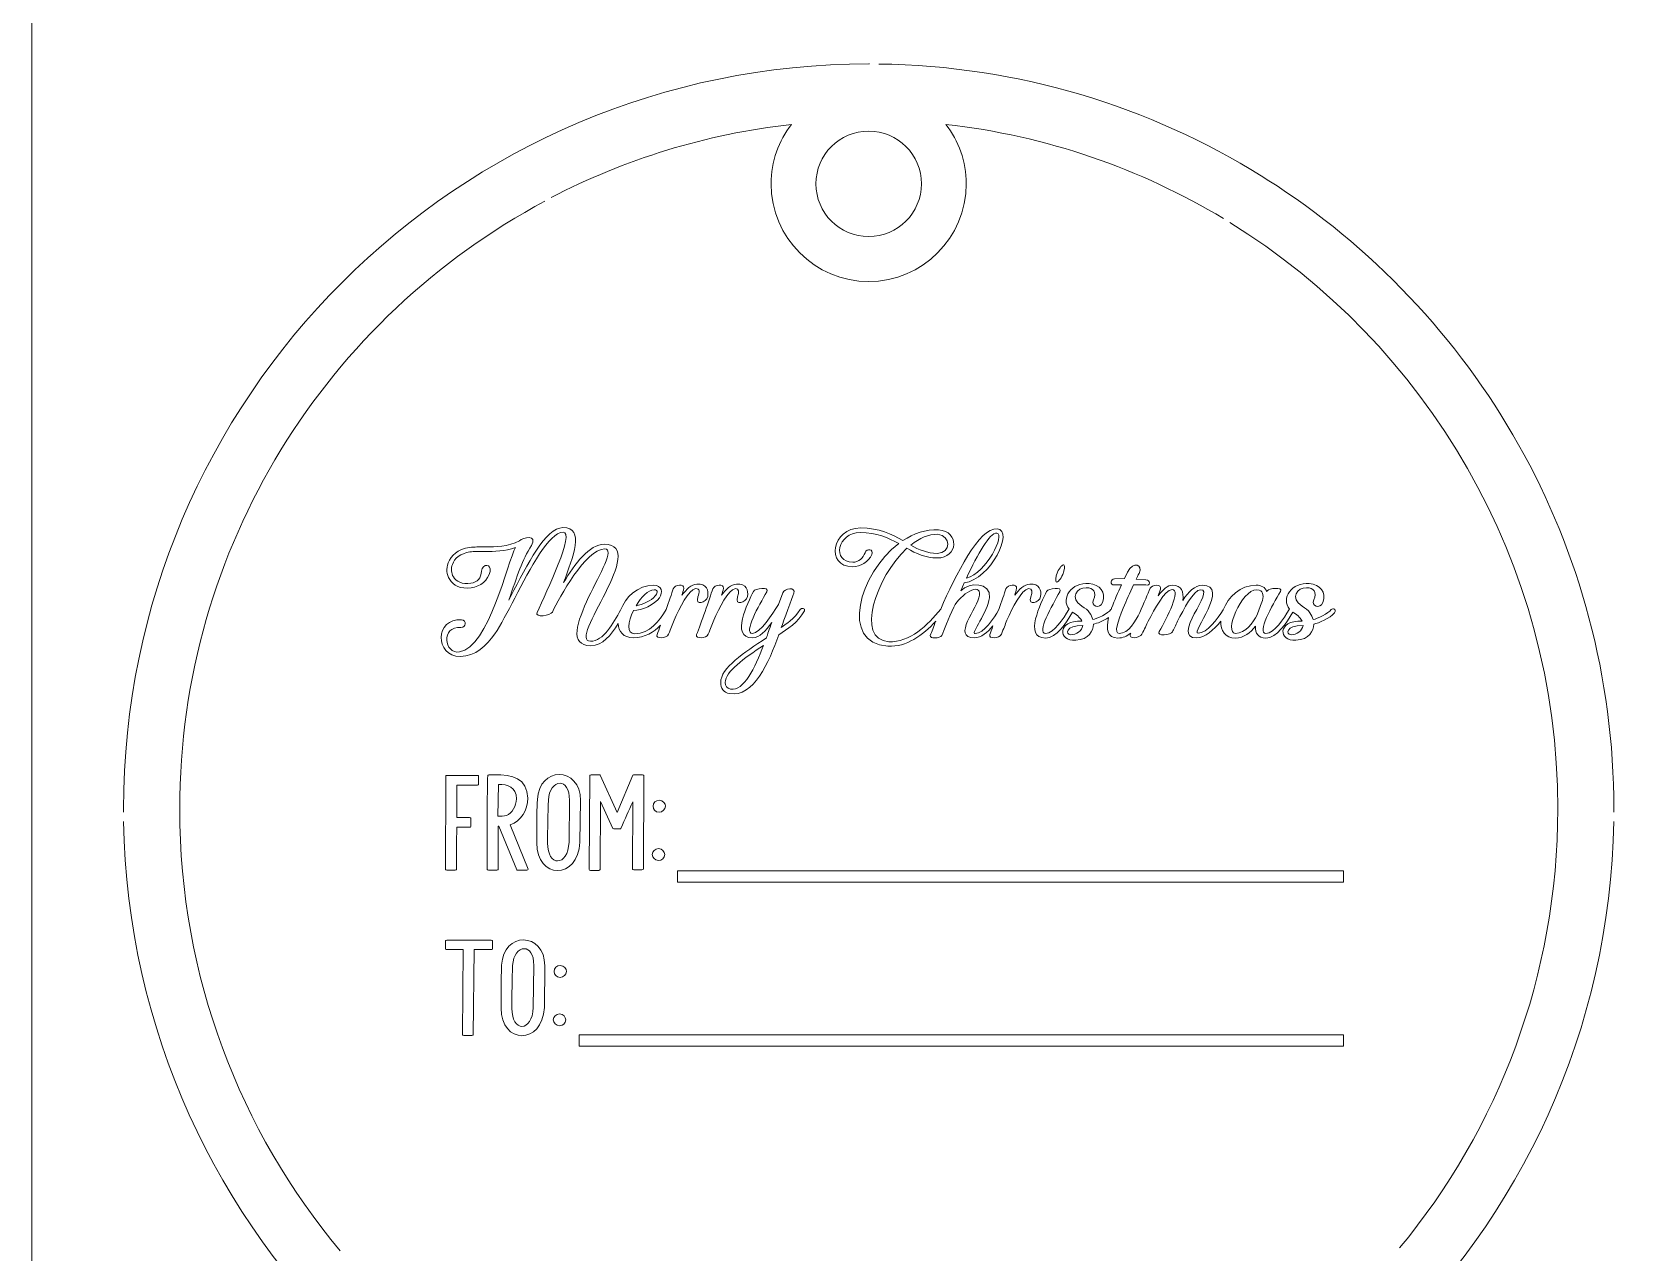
# Model space of a CAD drawing. Header units: inches. Extents: x -795 to -643, y 136 to 339.
# Drawn here: x -794.9 to -694.3, y 178.6 to 255.4 of the extents above; entities that cross this region are included whole.
import ezdxf

# ---------------------------------------------------------------- set-up
doc = ezdxf.new("R2010")
doc.units = ezdxf.units.IN
doc.header["$MEASUREMENT"] = 0
doc.layers.add('_U+0421_U+043B_U+043E_U+0439 1', color=7, linetype='Continuous')

# ---------------------------------------------------------------- blocks, each defined once
blk = doc.blocks.new('block 2')
at = {"layer": '_U+0421_U+043B_U+043E_U+0439 1', "color": 7, "lineweight": 5, "true_color": 0xffffff}
for points, knots in [([(-753.05, 220.63), (-753.4, 220.61), (-753.72, 220.31), (-753.99, 219.93), (-753.96, 220.07), (-753.9, 220.21), (-753.88, 220.37), (-753.82, 220.66), (-754.45, 220.62), (-754.55, 220.33), (-754.64, 220.04), (-754.81, 219.54), (-754.99, 219.03), (-755.39, 218.33), (-756.04, 217.51), (-756.95, 217.51), (-757.51, 217.51), (-757.4, 218.26), (-757.04, 218.98), (-756.55, 218.94), (-755.69, 219.37), (-755.41, 219.77), (-755.17, 220.12), (-755.24, 220.57), (-755.78, 220.57), (-756.78, 220.57), (-757.54, 219.8), (-757.86, 219), (-758.31, 218.16), (-758.95, 217.04), (-759.74, 217.04), (-761.27, 217.04), (-756.03, 223.14), (-758.87, 223.14), (-759.81, 223.14), (-760.76, 221.91), (-761.44, 220.73), (-760.85, 222.36), (-760.07, 224.19), (-761.48, 224.19), (-762.56, 224.19), (-763.73, 221.87), (-764.76, 219.88), (-764.76, 219.88), (-764.89, 219.63), (-764.89, 219.63), (-764.35, 221.2), (-764.04, 222.15), (-763.47, 223.06), (-763.05, 223.75), (-763.99, 223.61), (-764.22, 223.36), (-764.95, 222.98), (-765.7, 222.98), (-766.39, 222.98), (-766.74, 222.98), (-767.06, 222.98), (-767.36, 222.94), (-768.1, 222.84), (-768.54, 222.43), (-768.7, 221.97), (-768.77, 221.79), (-768.79, 221.61), (-768.78, 221.43), (-768.77, 221.26), (-768.71, 221.08), (-768.61, 220.93), (-768.39, 220.56), (-767.93, 220.31), (-767.26, 220.4), (-766.68, 220.49), (-766.18, 220.88), (-766.07, 221.43), (-765.97, 221.9), (-766.54, 221.98), (-766.6, 221.44), (-766.64, 221.04), (-766.86, 220.74), (-767.28, 220.69), (-767.83, 220.61), (-768.2, 220.8), (-768.38, 221.09), (-768.45, 221.2), (-768.48, 221.34), (-768.5, 221.47), (-768.51, 221.61), (-768.49, 221.75), (-768.44, 221.88), (-768.31, 222.24), (-767.94, 222.57), (-767.34, 222.66), (-767.06, 222.7), (-766.74, 222.69), (-766.41, 222.69), (-765.79, 222.69), (-765.13, 222.69), (-764.47, 222.94), (-764.95, 222.05), (-766.16, 216.65), (-767.99, 216.37), (-768.96, 216.21), (-769.2, 218), (-767.9, 217.91), (-767.57, 217.9), (-767.51, 218.37), (-767.87, 218.39), (-769.52, 218.52), (-769.59, 216.08), (-767.94, 216.08), (-766.99, 216.08), (-766.28, 216.78), (-765.77, 217.51), (-765.4, 218.05), (-764.97, 218.87), (-764.52, 219.76), (-763.52, 221.66), (-762.37, 223.87), (-761.47, 223.91), (-760.72, 223.94), (-762.49, 220.18), (-763.11, 218.85), (-763.28, 218.49), (-762.25, 218.65), (-762.14, 218.88), (-761.71, 219.77), (-760.06, 222.85), (-758.85, 222.85), (-757.59, 222.85), (-762.52, 216.76), (-759.73, 216.76), (-758.99, 216.76), (-758.45, 217.42), (-758.01, 218.15), (-757.98, 217.65), (-757.69, 217.26), (-757.05, 217.26), (-756.32, 217.26), (-755.76, 217.6), (-755.34, 218.06), (-755.42, 217.83), (-755.5, 217.62), (-755.56, 217.46), (-755.67, 217.18), (-754.96, 217.2), (-754.84, 217.48), (-754.69, 217.84), (-754.59, 218.09), (-754.49, 218.37), (-754.13, 219.12), (-753.58, 220.31), (-753.13, 220.35), (-752.87, 220.37), (-752.87, 220.14), (-752.99, 219.83), (-753.19, 219.23), (-752.45, 219.46), (-752.37, 219.86), (-752.3, 220.24), (-752.43, 220.67), (-753.05, 220.63)], [0, 0, 0, 0, 1, 1, 1, 2, 2, 2, 3, 3, 3, 4, 4, 4, 5, 5, 5, 6, 6, 6, 7, 7, 7, 8, 8, 8, 9, 9, 9, 10, 10, 10, 11, 11, 11, 12, 12, 12, 13, 13, 13, 14, 14, 14, 15, 15, 15, 16, 16, 16, 17, 17, 17, 18, 18, 18, 19, 19, 19, 20, 20, 20, 21, 21, 21, 22, 22, 22, 23, 23, 23, 24, 24, 24, 25, 25, 25, 26, 26, 26, 27, 27, 27, 28, 28, 28, 29, 29, 29, 30, 30, 30, 31, 31, 31, 32, 32, 32, 33, 33, 33, 34, 34, 34, 35, 35, 35, 36, 36, 36, 37, 37, 37, 38, 38, 38, 39, 39, 39, 40, 40, 40, 41, 41, 41, 42, 42, 42, 43, 43, 43, 44, 44, 44, 45, 45, 45, 46, 46, 46, 47, 47, 47, 48, 48, 48, 49, 49, 49, 50, 50, 50, 51, 51, 51, 52, 52, 52, 53, 53, 53, 53]), ([(-755.75, 220.28), (-755.44, 220.28), (-755.56, 220.02), (-755.68, 219.89), (-755.91, 219.59), (-756.5, 219.33), (-756.88, 219.27), (-756.55, 219.82), (-756.1, 220.28), (-755.75, 220.28)], [0, 0, 0, 0, 1, 1, 1, 2, 2, 2, 3, 3, 3, 3])]:
    blk.add_open_spline(points, degree=3, knots=knots, dxfattribs=at)
blk = doc.blocks.new('block 3')
at = {"layer": '_U+0421_U+043B_U+043E_U+0439 1', "color": 7, "lineweight": 5, "true_color": 0xffffff}
for points, knots in [([(-746.56, 219.03), (-746.91, 218.45), (-747.46, 218.12), (-747.74, 217.91), (-747.61, 218.3), (-747.04, 219.79), (-746.95, 220.06), (-746.8, 220.49), (-747.56, 220.36), (-747.65, 220.09), (-747.65, 220.09), (-747.92, 219.36), (-747.92, 219.36), (-748.31, 218.73), (-749.06, 217.53), (-749.56, 217.53), (-750.14, 217.53), (-749.15, 219.3), (-748.66, 220.15), (-748.45, 220.51), (-749.4, 220.36), (-749.49, 220.18), (-749.84, 219.46), (-750.96, 217.26), (-749.56, 217.26), (-749.08, 217.26), (-748.74, 217.69), (-748.34, 218.21), (-748.49, 217.81), (-748.61, 217.46), (-748.68, 217.25), (-750.09, 216.31), (-751.56, 215.38), (-751.55, 214.43), (-751.55, 214.1), (-751.39, 213.8), (-750.98, 213.74), (-749.49, 213.5), (-748.51, 215.7), (-747.9, 217.44), (-747.37, 217.81), (-746.69, 218.21), (-746.28, 218.96), (-746.21, 219.1), (-746.46, 219.18), (-746.56, 219.03)], [0, 0, 0, 0, 1, 1, 1, 2, 2, 2, 3, 3, 3, 4, 4, 4, 5, 5, 5, 6, 6, 6, 7, 7, 7, 8, 8, 8, 9, 9, 9, 10, 10, 10, 11, 11, 11, 12, 12, 12, 13, 13, 13, 14, 14, 14, 15, 15, 15, 15]), ([(-750.93, 214.03), (-751.18, 214.06), (-751.27, 214.24), (-751.27, 214.44), (-751.27, 215.14), (-750.09, 215.95), (-748.86, 216.78), (-749.39, 215.36), (-750.11, 213.89), (-750.93, 214.03)], [0, 0, 0, 0, 1, 1, 1, 2, 2, 2, 3, 3, 3, 3])]:
    blk.add_open_spline(points, degree=3, knots=knots, dxfattribs=at)
blk = doc.blocks.new('block 4')
at = {"layer": '_U+0421_U+043B_U+043E_U+0439 1', "color": 7, "lineweight": 5, "true_color": 0xffffff}
for points, knots in [([(-732.1, 220.63), (-732.45, 220.61), (-732.77, 220.31), (-733.05, 219.93), (-733.01, 220.07), (-732.96, 220.21), (-732.93, 220.37), (-732.87, 220.66), (-733.51, 220.62), (-733.6, 220.33), (-733.7, 220.04), (-733.87, 219.54), (-734.05, 219.03), (-734.34, 218.5), (-734.98, 217.52), (-735.54, 217.52), (-735.84, 217.52), (-734.74, 218.87), (-734.64, 219.77), (-734.53, 220.77), (-735.92, 220.78), (-736.44, 220.21), (-736.44, 220.21), (-736.22, 220.71), (-736.22, 220.71), (-734.58, 220.93), (-733.05, 224.02), (-734.16, 224.12), (-735.26, 224.22), (-736.79, 221.19), (-737.7, 219.06), (-737.7, 219.06), (-737.7, 219.06), (-737.7, 219.06), (-738.53, 218.06), (-739.66, 216.94), (-740.98, 217.01), (-743.1, 217.14), (-741.78, 221.09), (-739.83, 222.89), (-739.25, 222.56), (-738.68, 222.28), (-737.93, 222.28), (-736.6, 222.28), (-736.5, 223.96), (-737.85, 224.05), (-738.64, 224.1), (-739.4, 223.83), (-740.09, 223.37), (-740.8, 223.77), (-741.58, 224.17), (-742.76, 224.17), (-744.55, 224.17), (-745, 221.73), (-743.24, 221.73), (-742.77, 221.73), (-742.24, 222.04), (-742.04, 222.5), (-741.91, 222.83), (-742.35, 222.93), (-742.47, 222.61), (-742.59, 222.28), (-742.88, 222.01), (-743.23, 222.01), (-744.58, 222.01), (-744.21, 223.88), (-742.78, 223.88), (-741.73, 223.88), (-741, 223.55), (-740.35, 223.19), (-742.84, 221.28), (-744.07, 216.92), (-741.03, 216.73), (-739.86, 216.66), (-738.84, 217.42), (-738.02, 218.3), (-738.16, 217.94), (-738.28, 217.63), (-738.36, 217.41), (-738.45, 217.16), (-737.72, 217.23), (-737.64, 217.4), (-737.49, 217.75), (-737.22, 218.43), (-736.89, 219.19), (-736.45, 220.01), (-735.17, 220.81), (-735.27, 219.93), (-735.37, 219.13), (-737.05, 217.26), (-735.58, 217.26), (-735.16, 217.26), (-734.75, 217.6), (-734.42, 218), (-734.49, 217.79), (-734.56, 217.6), (-734.62, 217.46), (-734.72, 217.18), (-734.01, 217.2), (-733.89, 217.48), (-733.74, 217.84), (-733.65, 218.09), (-733.54, 218.37), (-733.19, 219.12), (-732.63, 220.31), (-732.18, 220.35), (-731.93, 220.37), (-731.93, 220.14), (-732.04, 219.83), (-732.24, 219.23), (-731.5, 219.46), (-731.42, 219.86), (-731.35, 220.24), (-731.48, 220.67), (-732.1, 220.63)], [0, 0, 0, 0, 1, 1, 1, 2, 2, 2, 3, 3, 3, 4, 4, 4, 5, 5, 5, 6, 6, 6, 7, 7, 7, 8, 8, 8, 9, 9, 9, 10, 10, 10, 11, 11, 11, 12, 12, 12, 13, 13, 13, 14, 14, 14, 15, 15, 15, 16, 16, 16, 17, 17, 17, 18, 18, 18, 19, 19, 19, 20, 20, 20, 21, 21, 21, 22, 22, 22, 23, 23, 23, 24, 24, 24, 25, 25, 25, 26, 26, 26, 27, 27, 27, 28, 28, 28, 29, 29, 29, 30, 30, 30, 31, 31, 31, 32, 32, 32, 33, 33, 33, 34, 34, 34, 35, 35, 35, 36, 36, 36, 37, 37, 37, 38, 38, 38, 38]), ([(-737.9, 223.77), (-737.04, 223.71), (-737.06, 222.57), (-737.92, 222.57), (-738.56, 222.57), (-739.07, 222.8), (-739.59, 223.09), (-739.04, 223.53), (-738.46, 223.8), (-737.9, 223.77)], [0, 0, 0, 0, 1, 1, 1, 2, 2, 2, 3, 3, 3, 3]), ([(-734.18, 223.84), (-733.61, 223.79), (-734.85, 221.32), (-736.08, 221.02), (-735.38, 222.52), (-734.62, 223.88), (-734.18, 223.84)], [0, 0, 0, 0, 1, 1, 1, 2, 2, 2, 2])]:
    blk.add_open_spline(points, degree=3, knots=knots, dxfattribs=at)
blk = doc.blocks.new('block 5')
at = {"layer": '_U+0421_U+043B_U+043E_U+0439 1', "color": 7, "lineweight": 5, "true_color": 0xffffff}
for points, knots in [([(-713.13, 219.03), (-713.3, 218.8), (-714.02, 218.44), (-714.26, 218.4), (-714.35, 218.69), (-714.52, 218.99), (-714.96, 219.25), (-715.79, 219.77), (-715.23, 220.43), (-714.69, 220.41), (-714.22, 220.41), (-714.02, 220.12), (-714.23, 219.65), (-714.42, 219.24), (-713.83, 219.05), (-713.66, 219.47), (-713.4, 220.15), (-713.84, 220.6), (-714.51, 220.67), (-715.62, 220.78), (-716.3, 219.72), (-715.76, 219.06), (-715.76, 219.05), (-715.77, 219.04), (-715.78, 219.03), (-716.13, 218.47), (-716.69, 217.53), (-717.24, 217.53), (-717.83, 217.53), (-716.83, 219.33), (-716.33, 220.16), (-716.13, 220.5), (-717.08, 220.36), (-717.15, 220.21), (-717.15, 220.21), (-717.18, 220.15), (-717.18, 220.15), (-717.29, 220.45), (-717.54, 220.57), (-717.85, 220.57), (-718.86, 220.57), (-719.61, 219.81), (-719.92, 219.02), (-720.27, 218.45), (-720.95, 217.54), (-721.5, 217.54), (-722.01, 217.54), (-719.43, 220.57), (-721.25, 220.57), (-721.7, 220.57), (-722.12, 220.14), (-722.47, 219.61), (-722.4, 220.14), (-722.53, 220.57), (-723.14, 220.57), (-723.42, 220.57), (-723.72, 220.29), (-724.02, 219.9), (-724.02, 219.9), (-723.88, 220.31), (-723.88, 220.31), (-723.75, 220.66), (-724.43, 220.62), (-724.53, 220.37), (-724.66, 220.04), (-724.92, 219.43), (-725.18, 218.84), (-725.43, 218.33), (-725.89, 217.53), (-726.47, 217.53), (-726.81, 217.53), (-726.58, 218.28), (-726.22, 219.12), (-726.01, 219.63), (-725.8, 220.07), (-725.58, 220.58), (-725.58, 220.58), (-724.79, 220.58), (-724.79, 220.58), (-724.51, 220.49), (-724.49, 220.9), (-724.79, 220.9), (-724.79, 220.9), (-725.41, 220.94), (-725.41, 220.94), (-725.28, 221.22), (-725.25, 221.27), (-725.22, 221.31), (-724.95, 221.87), (-725.59, 222.1), (-725.95, 221.39), (-725.95, 221.39), (-726.13, 220.99), (-726.13, 220.99), (-726.13, 220.99), (-726.14, 220.98), (-726.14, 220.98), (-726.14, 220.98), (-726.76, 220.97), (-726.76, 220.97), (-727.04, 220.97), (-727.06, 220.58), (-726.77, 220.58), (-726.77, 220.58), (-726.33, 220.58), (-726.33, 220.58), (-726.56, 220.09), (-726.77, 219.63), (-726.95, 219.12), (-726.96, 219.1), (-726.97, 219.07), (-726.98, 219.04), (-726.98, 219.04), (-726.99, 219.04), (-726.99, 219.03), (-727.16, 218.8), (-727.89, 218.44), (-728.13, 218.4), (-728.21, 218.69), (-728.38, 218.99), (-728.82, 219.25), (-729.65, 219.77), (-729.1, 220.43), (-728.56, 220.41), (-728.08, 220.41), (-727.88, 220.12), (-728.09, 219.65), (-728.28, 219.24), (-727.69, 219.05), (-727.53, 219.47), (-727.27, 220.15), (-727.7, 220.6), (-728.37, 220.67), (-729.49, 220.78), (-730.16, 219.72), (-729.62, 219.06), (-729.63, 219.05), (-729.64, 219.04), (-729.64, 219.03), (-730, 218.47), (-730.56, 217.53), (-731.11, 217.53), (-731.69, 217.53), (-730.7, 219.3), (-730.21, 220.15), (-730, 220.51), (-730.95, 220.36), (-731.04, 220.18), (-731.39, 219.46), (-732.51, 217.24), (-731.11, 217.24), (-730.44, 217.24), (-729.8, 218.19), (-729.42, 218.87), (-729.39, 218.86), (-729.38, 218.84), (-729.35, 218.82), (-729.07, 218.66), (-728.9, 218.47), (-728.82, 218.31), (-730.43, 218.37), (-730.3, 217.01), (-729.21, 217.1), (-728.36, 217.15), (-728.12, 217.69), (-728.09, 218.12), (-727.88, 218.15), (-727.46, 218.32), (-727.14, 218.53), (-727.31, 217.81), (-727.24, 217.24), (-726.55, 217.24), (-726.25, 217.24), (-725.98, 217.36), (-725.75, 217.54), (-725.75, 217.53), (-725.76, 217.53), (-725.76, 217.52), (-725.95, 217.12), (-725.17, 217.23), (-725.04, 217.49), (-724.88, 217.81), (-724.76, 218.07), (-724.64, 218.31), (-724.25, 219.03), (-723.61, 220.29), (-723.14, 220.29), (-722.56, 220.29), (-723.45, 218.51), (-723.95, 217.66), (-724.16, 217.31), (-723.21, 217.46), (-723.12, 217.63), (-723.04, 217.79), (-722.92, 218.03), (-722.81, 218.3), (-722.4, 219.01), (-721.82, 220.28), (-721.35, 220.28), (-720.38, 220.28), (-723.3, 217.25), (-721.58, 217.25), (-721.09, 217.25), (-720.51, 217.76), (-720.08, 218.3), (-720.1, 217.71), (-719.82, 217.24), (-719.15, 217.24), (-718.64, 217.24), (-718.2, 217.6), (-717.9, 217.98), (-717.9, 217.55), (-717.74, 217.24), (-717.24, 217.24), (-716.57, 217.24), (-715.94, 218.19), (-715.55, 218.87), (-715.53, 218.86), (-715.51, 218.84), (-715.49, 218.82), (-715.2, 218.66), (-715.04, 218.47), (-714.96, 218.31), (-716.56, 218.37), (-716.44, 217.01), (-715.35, 217.1), (-714.49, 217.15), (-714.25, 217.69), (-714.23, 218.12), (-713.93, 218.17), (-713.19, 218.48), (-712.93, 218.83), (-712.76, 219.08), (-713.04, 219.15), (-713.13, 219.03)], [0, 0, 0, 0, 1, 1, 1, 2, 2, 2, 3, 3, 3, 4, 4, 4, 5, 5, 5, 6, 6, 6, 7, 7, 7, 8, 8, 8, 9, 9, 9, 10, 10, 10, 11, 11, 11, 12, 12, 12, 13, 13, 13, 14, 14, 14, 15, 15, 15, 16, 16, 16, 17, 17, 17, 18, 18, 18, 19, 19, 19, 20, 20, 20, 21, 21, 21, 22, 22, 22, 23, 23, 23, 24, 24, 24, 25, 25, 25, 26, 26, 26, 27, 27, 27, 28, 28, 28, 29, 29, 29, 30, 30, 30, 31, 31, 31, 32, 32, 32, 33, 33, 33, 34, 34, 34, 35, 35, 35, 36, 36, 36, 37, 37, 37, 38, 38, 38, 39, 39, 39, 40, 40, 40, 41, 41, 41, 42, 42, 42, 43, 43, 43, 44, 44, 44, 45, 45, 45, 46, 46, 46, 47, 47, 47, 48, 48, 48, 49, 49, 49, 50, 50, 50, 51, 51, 51, 52, 52, 52, 53, 53, 53, 54, 54, 54, 55, 55, 55, 56, 56, 56, 57, 57, 57, 58, 58, 58, 59, 59, 59, 60, 60, 60, 61, 61, 61, 62, 62, 62, 63, 63, 63, 64, 64, 64, 65, 65, 65, 66, 66, 66, 67, 67, 67, 68, 68, 68, 69, 69, 69, 70, 70, 70, 71, 71, 71, 72, 72, 72, 73, 73, 73, 74, 74, 74, 75, 75, 75, 76, 76, 76, 77, 77, 77, 78, 78, 78, 78]), ([(-717.45, 219.6), (-717.57, 219.33), (-717.69, 219.02), (-717.78, 218.71), (-718.03, 218.21), (-718.53, 217.53), (-719.15, 217.53), (-719.91, 217.53), (-718.8, 220.28), (-717.81, 220.28), (-717.39, 220.28), (-717.38, 219.93), (-717.45, 219.6)], [0, 0, 0, 0, 1, 1, 1, 2, 2, 2, 3, 3, 3, 4, 4, 4, 4]), ([(-729.52, 217.45), (-729.87, 217.45), (-729.87, 218.04), (-728.76, 218.04), (-728.82, 217.67), (-729.16, 217.45), (-729.52, 217.45)], [0, 0, 0, 0, 1, 1, 1, 2, 2, 2, 2]), ([(-715.66, 217.45), (-716.01, 217.45), (-716.01, 218.04), (-714.9, 218.04), (-714.96, 217.67), (-715.29, 217.45), (-715.66, 217.45)], [0, 0, 0, 0, 1, 1, 1, 2, 2, 2, 2])]:
    blk.add_open_spline(points, degree=3, knots=knots, dxfattribs=at)
blk = doc.blocks.new('block 6')
at = {"layer": '_U+0421_U+043B_U+043E_U+0439 1', "color": 7, "lineweight": 5, "true_color": 0xffffff}
for points, knots in [([(-764.8, 205.49), (-764.1, 205.7), (-763.7, 206.44), (-763.7, 207.16), (-763.7, 208.42), (-764.69, 208.64), (-765.79, 208.64), (-765.89, 208.64), (-766.01, 208.64), (-766.14, 208.63), (-766.18, 208.63), (-766.22, 208.61), (-766.22, 208.59), (-766.24, 207.41), (-766.26, 206.54), (-766.26, 202.68), (-766.26, 202.65), (-766.23, 202.63), (-766.17, 202.63), (-766.17, 202.63), (-765.65, 202.63), (-765.65, 202.63), (-765.6, 202.63), (-765.56, 202.65), (-765.56, 202.68), (-765.56, 203.58), (-765.56, 204.5), (-765.56, 205.41), (-765.56, 205.41), (-765.51, 205.41), (-765.51, 205.41), (-765.51, 205.41), (-764.39, 202.66), (-764.39, 202.66), (-764.38, 202.64), (-764.34, 202.63), (-764.31, 202.63), (-764.31, 202.63), (-763.76, 202.63), (-763.76, 202.63), (-763.69, 202.63), (-763.66, 202.66), (-763.68, 202.7), (-763.68, 202.7), (-764.8, 205.49), (-764.8, 205.49)], [0, 0, 0, 0, 1, 1, 1, 2, 2, 2, 3, 3, 3, 4, 4, 4, 5, 5, 5, 6, 6, 6, 7, 7, 7, 8, 8, 8, 9, 9, 9, 10, 10, 10, 11, 11, 11, 12, 12, 12, 13, 13, 13, 14, 14, 14, 15, 15, 15, 15]), ([(-765.57, 206.02), (-765.57, 206.02), (-765.54, 208.03), (-765.54, 208.03), (-764.96, 208.04), (-764.41, 207.85), (-764.41, 207.13), (-764.41, 206.68), (-764.69, 206.21), (-765.03, 206.08), (-765.22, 206.03), (-765.4, 206.02), (-765.57, 206.02)], [0, 0, 0, 0, 1, 1, 1, 2, 2, 2, 3, 3, 3, 4, 4, 4, 4])]:
    blk.add_open_spline(points, degree=3, knots=knots, dxfattribs=at)
blk = doc.blocks.new('block 7')
at = {"layer": '_U+0421_U+043B_U+043E_U+0439 1', "color": 7, "lineweight": 5, "true_color": 0xffffff}
for points, knots in [([(-761.72, 208.65), (-762.37, 208.65), (-763.04, 208.13), (-763.09, 207.07), (-763.12, 206.51), (-763.13, 205.8), (-763.13, 205.15), (-763.13, 205.15), (-763.13, 204.36), (-763.13, 204.36), (-763.14, 203.22), (-762.49, 202.61), (-761.82, 202.61), (-761.15, 202.61), (-760.47, 203.21), (-760.41, 204.39), (-760.41, 204.39), (-760.38, 207.01), (-760.38, 207.01), (-760.36, 208.09), (-761.04, 208.65), (-761.72, 208.65)], [0, 0, 0, 0, 1, 1, 1, 2, 2, 2, 3, 3, 3, 4, 4, 4, 5, 5, 5, 6, 6, 6, 7, 7, 7, 7]), ([(-761.1, 204.39), (-761.12, 203.62), (-761.47, 203.21), (-761.82, 203.21), (-762.14, 203.21), (-762.45, 203.58), (-762.45, 204.36), (-762.45, 205.14), (-762.43, 206.24), (-762.4, 207.03), (-762.37, 207.71), (-762.02, 208.1), (-761.66, 208.1), (-761.36, 208.1), (-761.06, 207.76), (-761.07, 207.03), (-761.07, 207.03), (-761.1, 204.39), (-761.1, 204.39)], [0, 0, 0, 0, 1, 1, 1, 2, 2, 2, 3, 3, 3, 4, 4, 4, 5, 5, 5, 6, 6, 6, 6])]:
    blk.add_open_spline(points, degree=3, knots=knots, dxfattribs=at)
blk = doc.blocks.new('block 8')
at = {"layer": '_U+0421_U+043B_U+043E_U+0439 1', "color": 7, "lineweight": 5, "true_color": 0xffffff}
for points, knots in [([(-763.97, 198.24), (-764.62, 198.24), (-765.29, 197.72), (-765.34, 196.66), (-765.37, 196.1), (-765.38, 195.39), (-765.38, 194.74), (-765.38, 194.74), (-765.38, 193.95), (-765.38, 193.95), (-765.39, 192.82), (-764.73, 192.21), (-764.06, 192.21), (-763.39, 192.21), (-762.72, 192.8), (-762.65, 193.98), (-762.65, 193.98), (-762.63, 196.6), (-762.63, 196.6), (-762.61, 197.69), (-763.29, 198.24), (-763.97, 198.24)], [0, 0, 0, 0, 1, 1, 1, 2, 2, 2, 3, 3, 3, 4, 4, 4, 5, 5, 5, 6, 6, 6, 7, 7, 7, 7]), ([(-763.35, 193.98), (-763.37, 193.21), (-763.72, 192.8), (-764.06, 192.8), (-764.39, 192.8), (-764.7, 193.17), (-764.7, 193.95), (-764.7, 194.73), (-764.68, 195.83), (-764.65, 196.63), (-764.62, 197.31), (-764.27, 197.69), (-763.92, 197.69), (-763.61, 197.69), (-763.31, 197.36), (-763.32, 196.63), (-763.32, 196.63), (-763.35, 193.98), (-763.35, 193.98)], [0, 0, 0, 0, 1, 1, 1, 2, 2, 2, 3, 3, 3, 4, 4, 4, 5, 5, 5, 6, 6, 6, 6])]:
    blk.add_open_spline(points, degree=3, knots=knots, dxfattribs=at)

msp = doc.modelspace()

# ---------------------------------------------------------------- linework, layer by layer
at = {"layer": '_U+0421_U+043B_U+043E_U+0439 1', "color": 7, "lineweight": 5, "true_color": 0xffffff}
for points in [[(-754.27, 202.58), (-754.27, 201.87), (-712.35, 201.87), (-712.35, 202.58), (-754.27, 202.58)], [(-760.47, 192.26), (-760.47, 191.55), (-712.35, 191.55), (-712.35, 192.26), (-760.47, 192.26)]]:
    msp.add_lwpolyline(points, dxfattribs=at)
at = {"layer": '_U+0421_U+043B_U+043E_U+0439 1', "color": 1, "lineweight": 5, "true_color": 0xff0000}
for points, knots in [([(-642.5, 332.45), (-642.5, 332.45), (-642.5, 141.95), (-642.5, 141.95), (-642.5, 138.45), (-645.34, 135.6), (-648.85, 135.6), (-648.85, 135.6), (-788.55, 135.6), (-788.55, 135.6), (-792.06, 135.6), (-794.9, 138.45), (-794.9, 141.95), (-794.9, 141.95), (-794.9, 332.45), (-794.9, 332.45), (-794.9, 335.96), (-792.06, 338.8), (-788.55, 338.8), (-788.55, 338.8), (-648.85, 338.8), (-648.85, 338.8), (-645.34, 338.8), (-642.5, 335.96), (-642.5, 332.45)], [0, 0, 0, 0, 1, 1, 1, 2, 2, 2, 3, 3, 3, 4, 4, 4, 5, 5, 5, 6, 6, 6, 7, 7, 7, 8, 8, 8, 8]), ([(-789.13, 206.29), (-789.13, 206.35), (-789.13, 206.42), (-789.13, 206.48), (-789.13, 232.34), (-768.1, 253.38), (-742.24, 253.38), (-742.22, 253.38), (-742.2, 253.38), (-742.18, 253.38)], [0, 0, 0, 0, 1, 1, 1, 2, 2, 2, 3, 3, 3, 3]), ([(-695.34, 206.29), (-695.34, 206.35), (-695.34, 206.42), (-695.34, 206.48), (-695.34, 223.12), (-704.05, 237.76), (-717.15, 246.09), (-717.28, 246.17), (-717.41, 246.25), (-717.53, 246.33), (-724.54, 250.69), (-732.78, 253.26), (-741.6, 253.37)], [0, 0, 0, 0, 1, 1, 1, 2, 2, 2, 3, 3, 3, 4, 4, 4, 4]), ([(-762.23, 244.96), (-757.6, 247.37), (-752.5, 248.97), (-747.1, 249.57), (-747.9, 248.54), (-748.38, 247.24), (-748.38, 245.83), (-748.38, 242.44), (-745.62, 239.68), (-742.24, 239.68), (-738.85, 239.68), (-736.1, 242.44), (-736.1, 245.83), (-736.1, 247.24), (-736.58, 248.54), (-737.38, 249.57), (-731.04, 248.86), (-725.12, 246.78), (-719.9, 243.64)], [0, 0, 0, 0, 1, 1, 1, 2, 2, 2, 3, 3, 3, 4, 4, 4, 5, 5, 5, 6, 6, 6, 6]), ([(-762.23, 244.96), (-757.6, 247.37), (-752.5, 248.97), (-747.1, 249.57), (-747.9, 248.54), (-748.38, 247.24), (-748.38, 245.83), (-748.38, 242.44), (-745.62, 239.68), (-742.24, 239.68), (-738.85, 239.68), (-736.1, 242.44), (-736.1, 245.83), (-736.1, 247.24), (-736.58, 248.54), (-737.38, 249.57), (-731.04, 248.86), (-725.12, 246.78), (-719.9, 243.64)], [0, 0, 0, 0, 1, 1, 1, 2, 2, 2, 3, 3, 3, 4, 4, 4, 5, 5, 5, 6, 6, 6, 6]), ([(-742.24, 249.15), (-744.07, 249.15), (-745.56, 247.66), (-745.56, 245.83), (-745.56, 244), (-744.07, 242.51), (-742.24, 242.51), (-740.41, 242.51), (-738.92, 244), (-738.92, 245.83), (-738.92, 247.66), (-740.41, 249.15), (-742.24, 249.15)], [0, 0, 0, 0, 1, 1, 1, 2, 2, 2, 3, 3, 3, 4, 4, 4, 4]), ([(-742.24, 249.15), (-744.07, 249.15), (-745.56, 247.66), (-745.56, 245.83), (-745.56, 244), (-744.07, 242.51), (-742.24, 242.51), (-740.41, 242.51), (-738.92, 244), (-738.92, 245.83), (-738.92, 247.66), (-740.41, 249.15), (-742.24, 249.15)], [0, 0, 0, 0, 1, 1, 1, 2, 2, 2, 3, 3, 3, 4, 4, 4, 4]), ([(-742.24, 249.15), (-744.07, 249.15), (-745.56, 247.66), (-745.56, 245.83), (-745.56, 244), (-744.07, 242.51), (-742.24, 242.51), (-740.41, 242.51), (-738.92, 244), (-738.92, 245.83), (-738.92, 247.66), (-740.41, 249.15), (-742.24, 249.15)], [0, 0, 0, 0, 1, 1, 1, 2, 2, 2, 3, 3, 3, 4, 4, 4, 4]), ([(-775.5, 178.68), (-781.8, 186.21), (-785.6, 195.91), (-785.6, 206.48), (-785.6, 223.03), (-776.29, 237.44), (-762.62, 244.74)], [0, 0, 0, 0, 1, 1, 1, 2, 2, 2, 2]), ([(-775.5, 178.68), (-781.8, 186.21), (-785.6, 195.91), (-785.6, 206.48), (-785.6, 223.03), (-776.29, 237.44), (-762.62, 244.74)], [0, 0, 0, 0, 1, 1, 1, 2, 2, 2, 2]), ([(-719.52, 243.4), (-707.14, 235.76), (-698.87, 222.07), (-698.87, 206.48), (-698.87, 195.99), (-702.61, 186.36), (-708.83, 178.85)], [0, 0, 0, 0, 1, 1, 1, 2, 2, 2, 2]), ([(-719.52, 243.4), (-707.14, 235.76), (-698.87, 222.07), (-698.87, 206.48), (-698.87, 195.99), (-702.61, 186.36), (-708.83, 178.85)], [0, 0, 0, 0, 1, 1, 1, 2, 2, 2, 2]), ([(-789.13, 205.7), (-788.91, 192.56), (-783.27, 180.73), (-774.35, 172.34), (-775.85, 171.8), (-776.23, 169.59), (-774.68, 168.66), (-778.19, 166.55), (-771.41, 163.89), (-779.8, 163.88), (-780.85, 163.88), (-781.78, 163.12), (-781.9, 162.07), (-781.99, 161.25), (-781.59, 160.51), (-780.96, 160.11), (-780.43, 159.77), (-780.12, 159.17), (-780.12, 158.53), (-780.12, 158.53), (-780.12, 151.17), (-780.12, 151.17)], [0, 0, 0, 0, 1, 1, 1, 2, 2, 2, 3, 3, 3, 4, 4, 4, 5, 5, 5, 6, 6, 6, 7, 7, 7, 7]), ([(-704.36, 151.17), (-704.36, 151.17), (-704.36, 158.53), (-704.36, 158.53), (-704.36, 159.17), (-704.05, 159.77), (-703.51, 160.11), (-702.92, 160.48), (-702.54, 161.15), (-702.56, 161.9), (-702.6, 163.02), (-703.57, 163.88), (-704.68, 163.88), (-713.79, 163.9), (-706.07, 166.42), (-709.79, 168.66), (-708.24, 169.59), (-708.62, 171.8), (-710.13, 172.34), (-701.21, 180.73), (-695.56, 192.56), (-695.35, 205.7)], [0, 0, 0, 0, 1, 1, 1, 2, 2, 2, 3, 3, 3, 4, 4, 4, 5, 5, 5, 6, 6, 6, 7, 7, 7, 7])]:
    msp.add_open_spline(points, degree=3, knots=knots, dxfattribs=at)
at = {"layer": '_U+0421_U+043B_U+043E_U+0439 1', "color": 7, "lineweight": 5, "true_color": 0xffffff}
for points, knots in [([(-729.95, 221.85), (-730.04, 221.88), (-730.23, 221.68), (-730.36, 221.38), (-730.48, 221.08), (-730.51, 220.81), (-730.43, 220.77), (-730.34, 220.73), (-730.16, 220.94), (-730.03, 221.24), (-729.9, 221.53), (-729.86, 221.8), (-729.95, 221.85)], [0, 0, 0, 0, 1, 1, 1, 2, 2, 2, 3, 3, 3, 4, 4, 4, 4]), ([(-750.55, 220.63), (-750.91, 220.61), (-751.22, 220.31), (-751.5, 219.93), (-751.46, 220.07), (-751.41, 220.21), (-751.38, 220.37), (-751.32, 220.66), (-751.96, 220.62), (-752.05, 220.33), (-752.26, 219.71), (-752.8, 218.14), (-753.07, 217.46), (-753.17, 217.18), (-752.46, 217.2), (-752.34, 217.48), (-752.19, 217.84), (-752.1, 218.09), (-751.99, 218.37), (-751.64, 219.12), (-751.08, 220.31), (-750.63, 220.35), (-750.38, 220.37), (-750.38, 220.14), (-750.49, 219.83), (-750.69, 219.23), (-749.95, 219.46), (-749.87, 219.86), (-749.8, 220.24), (-749.93, 220.67), (-750.55, 220.63)], [0, 0, 0, 0, 1, 1, 1, 2, 2, 2, 3, 3, 3, 4, 4, 4, 5, 5, 5, 6, 6, 6, 7, 7, 7, 8, 8, 8, 9, 9, 9, 10, 10, 10, 10]), ([(-766.87, 208.59), (-766.87, 208.59), (-768.77, 208.59), (-768.77, 208.59), (-768.83, 208.59), (-768.86, 208.59), (-768.86, 208.56), (-768.86, 208.56), (-768.86, 208.26), (-768.86, 208.26), (-768.86, 208.26), (-768.88, 202.68), (-768.88, 202.68), (-768.88, 202.65), (-768.84, 202.63), (-768.79, 202.63), (-768.79, 202.63), (-768.27, 202.63), (-768.27, 202.63), (-768.22, 202.63), (-768.18, 202.65), (-768.18, 202.68), (-768.18, 203.57), (-768.17, 204.44), (-768.17, 205.33), (-768.17, 205.33), (-767.36, 205.33), (-767.36, 205.33), (-767.3, 205.33), (-767.27, 205.35), (-767.27, 205.38), (-767.27, 205.38), (-767.27, 205.9), (-767.27, 205.9), (-767.27, 205.92), (-767.3, 205.94), (-767.36, 205.94), (-767.36, 205.94), (-768.17, 205.94), (-768.17, 205.94), (-768.17, 205.94), (-768.17, 207.99), (-768.17, 207.99), (-768.17, 207.99), (-766.87, 207.99), (-766.87, 207.99), (-766.83, 207.99), (-766.79, 208), (-766.79, 208.03), (-766.79, 208.03), (-766.79, 208.56), (-766.79, 208.56), (-766.79, 208.59), (-766.83, 208.59), (-766.87, 208.59)], [0, 0, 0, 0, 1, 1, 1, 2, 2, 2, 3, 3, 3, 4, 4, 4, 5, 5, 5, 6, 6, 6, 7, 7, 7, 8, 8, 8, 9, 9, 9, 10, 10, 10, 11, 11, 11, 12, 12, 12, 13, 13, 13, 14, 14, 14, 15, 15, 15, 16, 16, 16, 17, 17, 17, 18, 18, 18, 18]), ([(-756.48, 208.63), (-756.48, 208.63), (-757.01, 208.63), (-757.01, 208.63), (-757.03, 208.63), (-757.07, 208.62), (-757.08, 208.6), (-757.08, 208.6), (-758.08, 206.25), (-758.08, 206.25), (-758.08, 206.25), (-759.14, 208.6), (-759.14, 208.6), (-759.14, 208.62), (-759.19, 208.63), (-759.21, 208.63), (-759.21, 208.63), (-759.71, 208.63), (-759.71, 208.63), (-759.75, 208.63), (-759.8, 208.61), (-759.8, 208.59), (-759.8, 208.59), (-759.84, 202.67), (-759.84, 202.67), (-759.84, 202.64), (-759.81, 202.62), (-759.75, 202.62), (-759.75, 202.62), (-759.23, 202.62), (-759.23, 202.62), (-759.2, 202.62), (-759.15, 202.64), (-759.15, 202.67), (-759.15, 202.67), (-759.12, 206.95), (-759.12, 206.95), (-759.12, 206.95), (-758.35, 205.26), (-758.35, 205.26), (-758.35, 205.25), (-758.31, 205.24), (-758.28, 205.24), (-758.28, 205.24), (-757.91, 205.24), (-757.91, 205.24), (-757.88, 205.24), (-757.84, 205.24), (-757.83, 205.26), (-757.58, 205.84), (-757.34, 206.37), (-757.09, 206.94), (-757.09, 206.94), (-757.11, 202.7), (-757.11, 202.7), (-757.11, 202.68), (-757.07, 202.66), (-757.03, 202.66), (-757.03, 202.66), (-756.51, 202.66), (-756.51, 202.66), (-756.46, 202.66), (-756.42, 202.68), (-756.42, 202.7), (-756.42, 202.7), (-756.39, 208.59), (-756.39, 208.59), (-756.39, 208.61), (-756.43, 208.63), (-756.48, 208.63)], [0, 0, 0, 0, 1, 1, 1, 2, 2, 2, 3, 3, 3, 4, 4, 4, 5, 5, 5, 6, 6, 6, 7, 7, 7, 8, 8, 8, 9, 9, 9, 10, 10, 10, 11, 11, 11, 12, 12, 12, 13, 13, 13, 14, 14, 14, 15, 15, 15, 16, 16, 16, 17, 17, 17, 18, 18, 18, 19, 19, 19, 20, 20, 20, 21, 21, 21, 22, 22, 22, 23, 23, 23, 23]), ([(-755.42, 207.03), (-755.65, 207.03), (-755.81, 206.88), (-755.81, 206.65), (-755.81, 206.47), (-755.68, 206.28), (-755.42, 206.28), (-755.23, 206.28), (-755.03, 206.47), (-755.03, 206.65), (-755.03, 206.81), (-755.19, 207.03), (-755.42, 207.03)], [0, 0, 0, 0, 1, 1, 1, 2, 2, 2, 3, 3, 3, 4, 4, 4, 4]), ([(-755.47, 203.99), (-755.68, 203.99), (-755.86, 203.81), (-755.86, 203.61), (-755.86, 203.44), (-755.7, 203.24), (-755.47, 203.24), (-755.24, 203.24), (-755.08, 203.41), (-755.08, 203.61), (-755.08, 203.8), (-755.23, 203.99), (-755.47, 203.99)], [0, 0, 0, 0, 1, 1, 1, 2, 2, 2, 3, 3, 3, 4, 4, 4, 4]), ([(-766, 198.22), (-766, 198.22), (-768.79, 198.22), (-768.79, 198.22), (-768.84, 198.22), (-768.88, 198.2), (-768.88, 198.18), (-768.88, 198.18), (-768.88, 197.68), (-768.88, 197.68), (-768.88, 197.65), (-768.84, 197.63), (-768.79, 197.63), (-768.79, 197.63), (-767.77, 197.63), (-767.77, 197.63), (-767.77, 197.63), (-767.8, 192.27), (-767.8, 192.27), (-767.8, 192.24), (-767.76, 192.23), (-767.71, 192.23), (-767.71, 192.23), (-767.21, 192.23), (-767.21, 192.23), (-767.17, 192.23), (-767.13, 192.24), (-767.13, 192.27), (-767.13, 192.27), (-767.06, 197.63), (-767.06, 197.63), (-767.06, 197.63), (-766, 197.63), (-766, 197.63), (-765.95, 197.63), (-765.92, 197.65), (-765.92, 197.68), (-765.92, 197.68), (-765.92, 198.18), (-765.92, 198.18), (-765.92, 198.2), (-765.95, 198.22), (-766, 198.22)], [0, 0, 0, 0, 1, 1, 1, 2, 2, 2, 3, 3, 3, 4, 4, 4, 5, 5, 5, 6, 6, 6, 7, 7, 7, 8, 8, 8, 9, 9, 9, 10, 10, 10, 11, 11, 11, 12, 12, 12, 13, 13, 13, 14, 14, 14, 14]), ([(-761.65, 196.63), (-761.88, 196.63), (-762.04, 196.47), (-762.04, 196.25), (-762.04, 196.06), (-761.9, 195.88), (-761.65, 195.88), (-761.45, 195.88), (-761.26, 196.06), (-761.26, 196.25), (-761.26, 196.41), (-761.42, 196.63), (-761.65, 196.63)], [0, 0, 0, 0, 1, 1, 1, 2, 2, 2, 3, 3, 3, 4, 4, 4, 4]), ([(-761.69, 193.58), (-761.9, 193.58), (-762.09, 193.41), (-762.09, 193.21), (-762.09, 193.04), (-761.92, 192.84), (-761.69, 192.84), (-761.47, 192.84), (-761.31, 193), (-761.31, 193.21), (-761.31, 193.39), (-761.45, 193.58), (-761.69, 193.58)], [0, 0, 0, 0, 1, 1, 1, 2, 2, 2, 3, 3, 3, 4, 4, 4, 4])]:
    msp.add_open_spline(points, degree=3, knots=knots, dxfattribs=at)

# ---------------------------------------------------------------- block references
at = {"layer": '_U+0421_U+043B_U+043E_U+0439 1'}
for name in ['block 2', 'block 4', 'block 5', 'block 3', 'block 6', 'block 7', 'block 8']:
    msp.add_blockref(name, (0, 0), dxfattribs=at)

doc.saveas('drawing.dxf')
